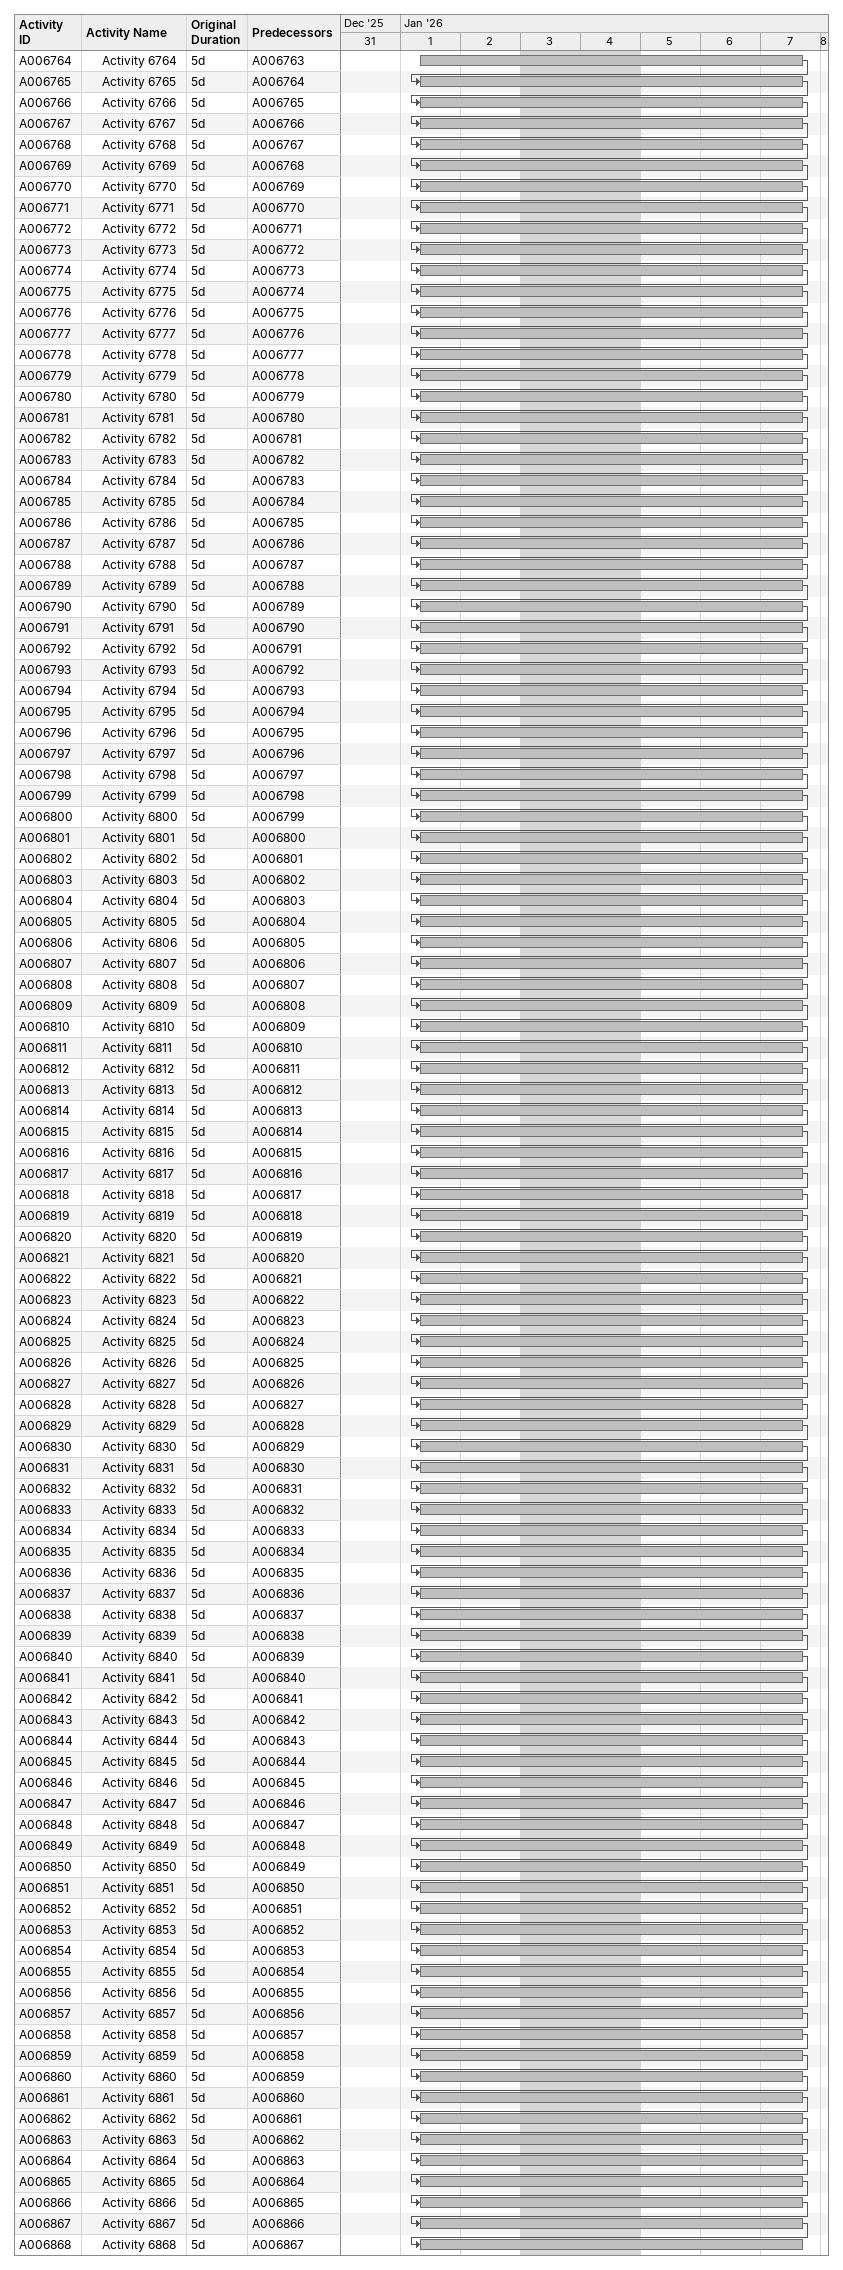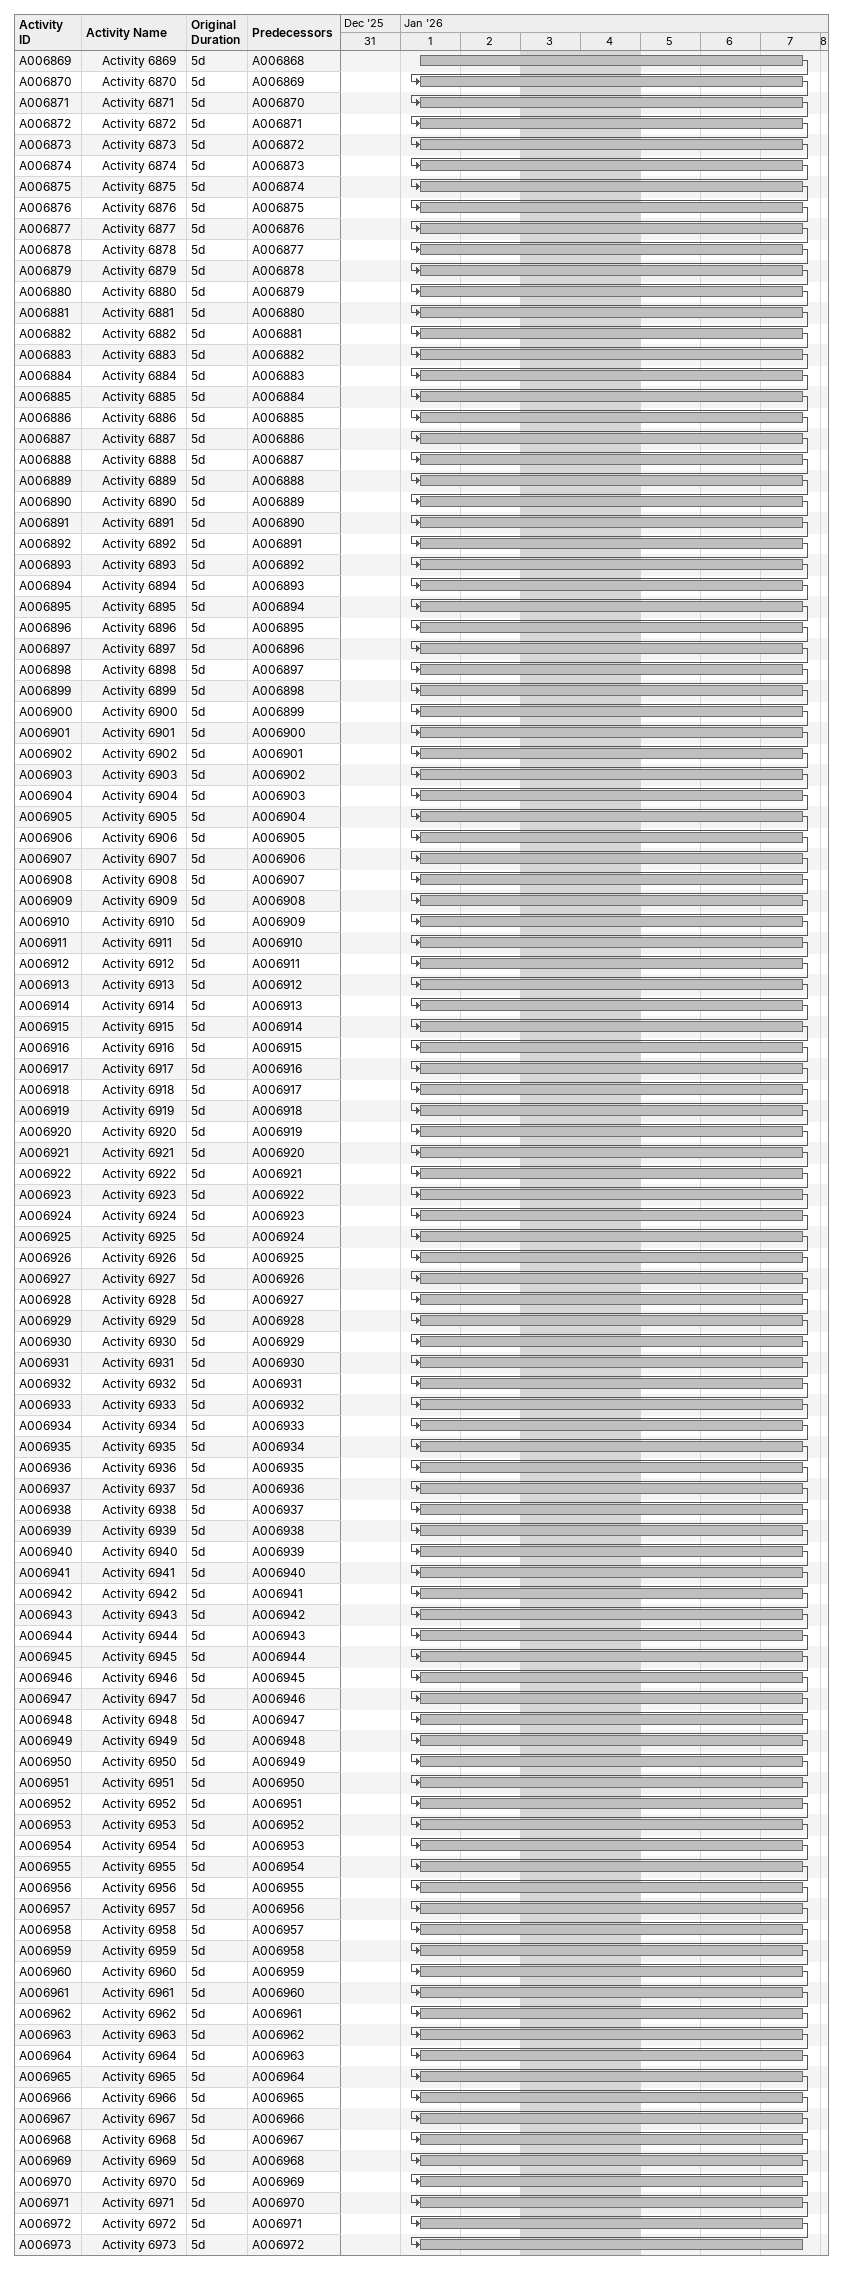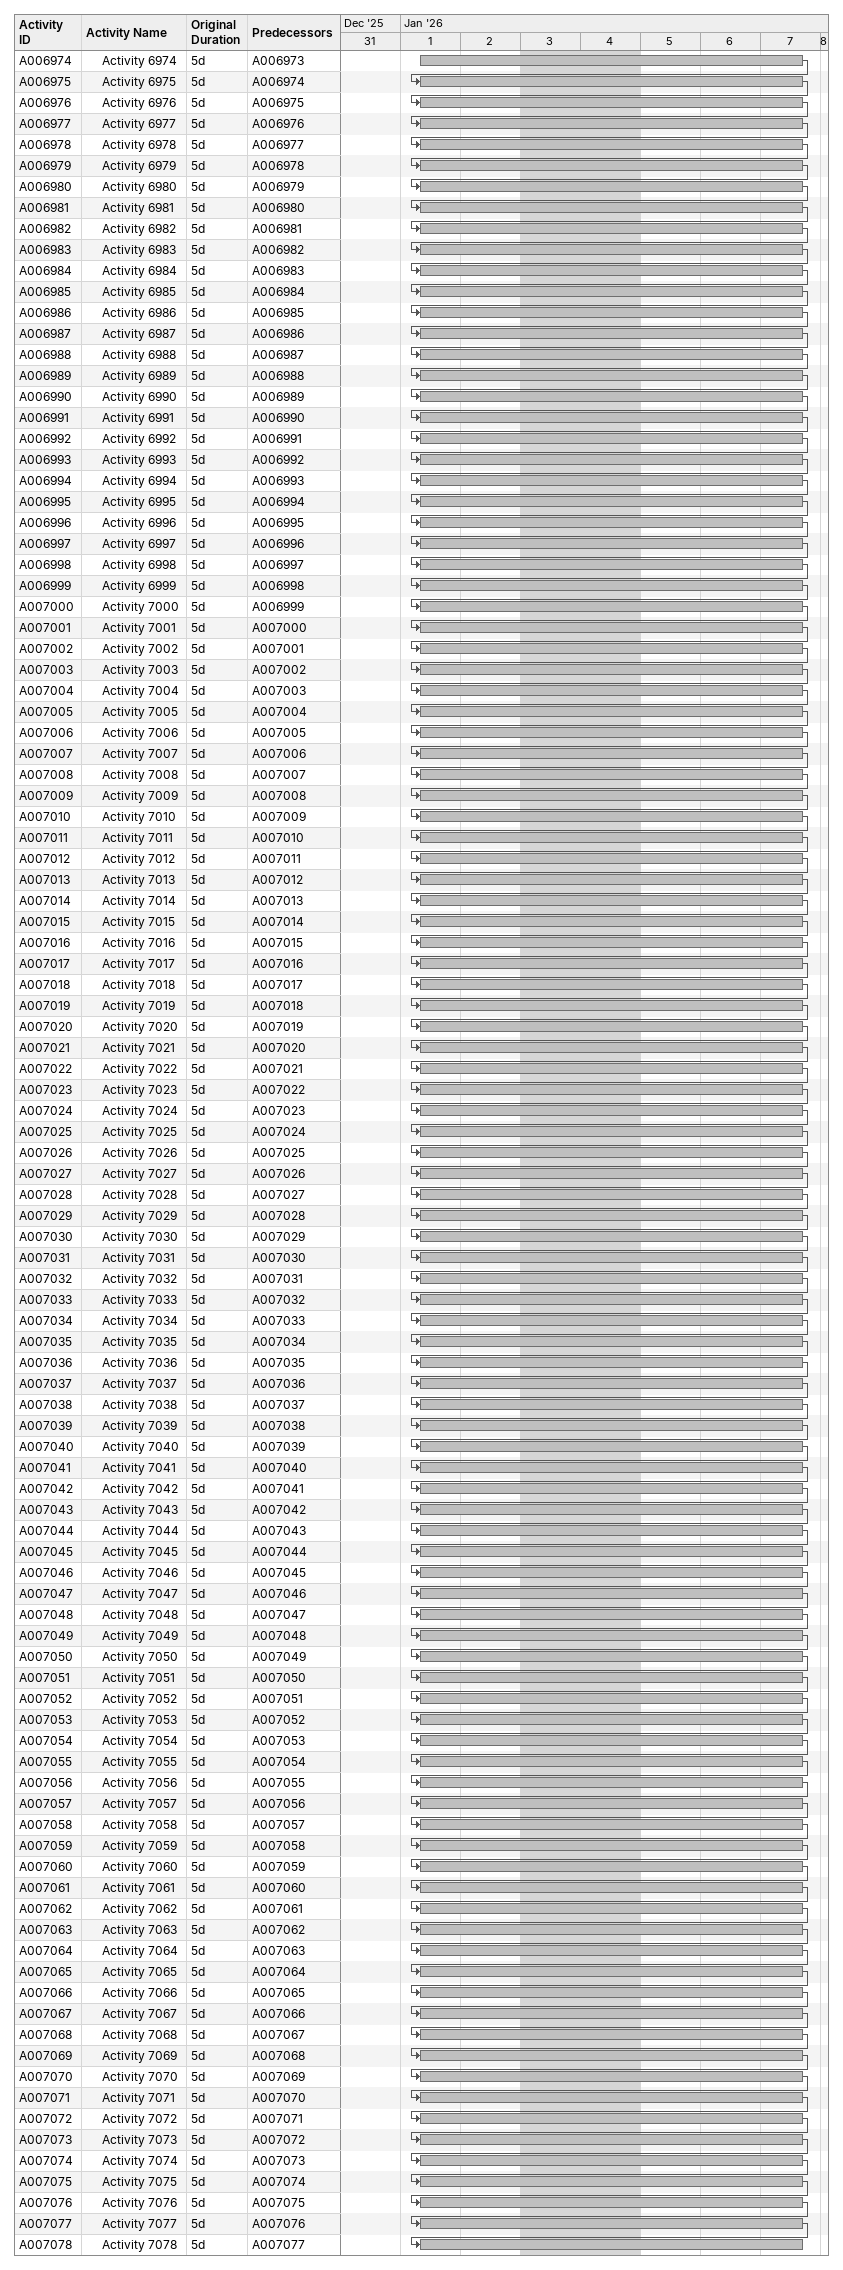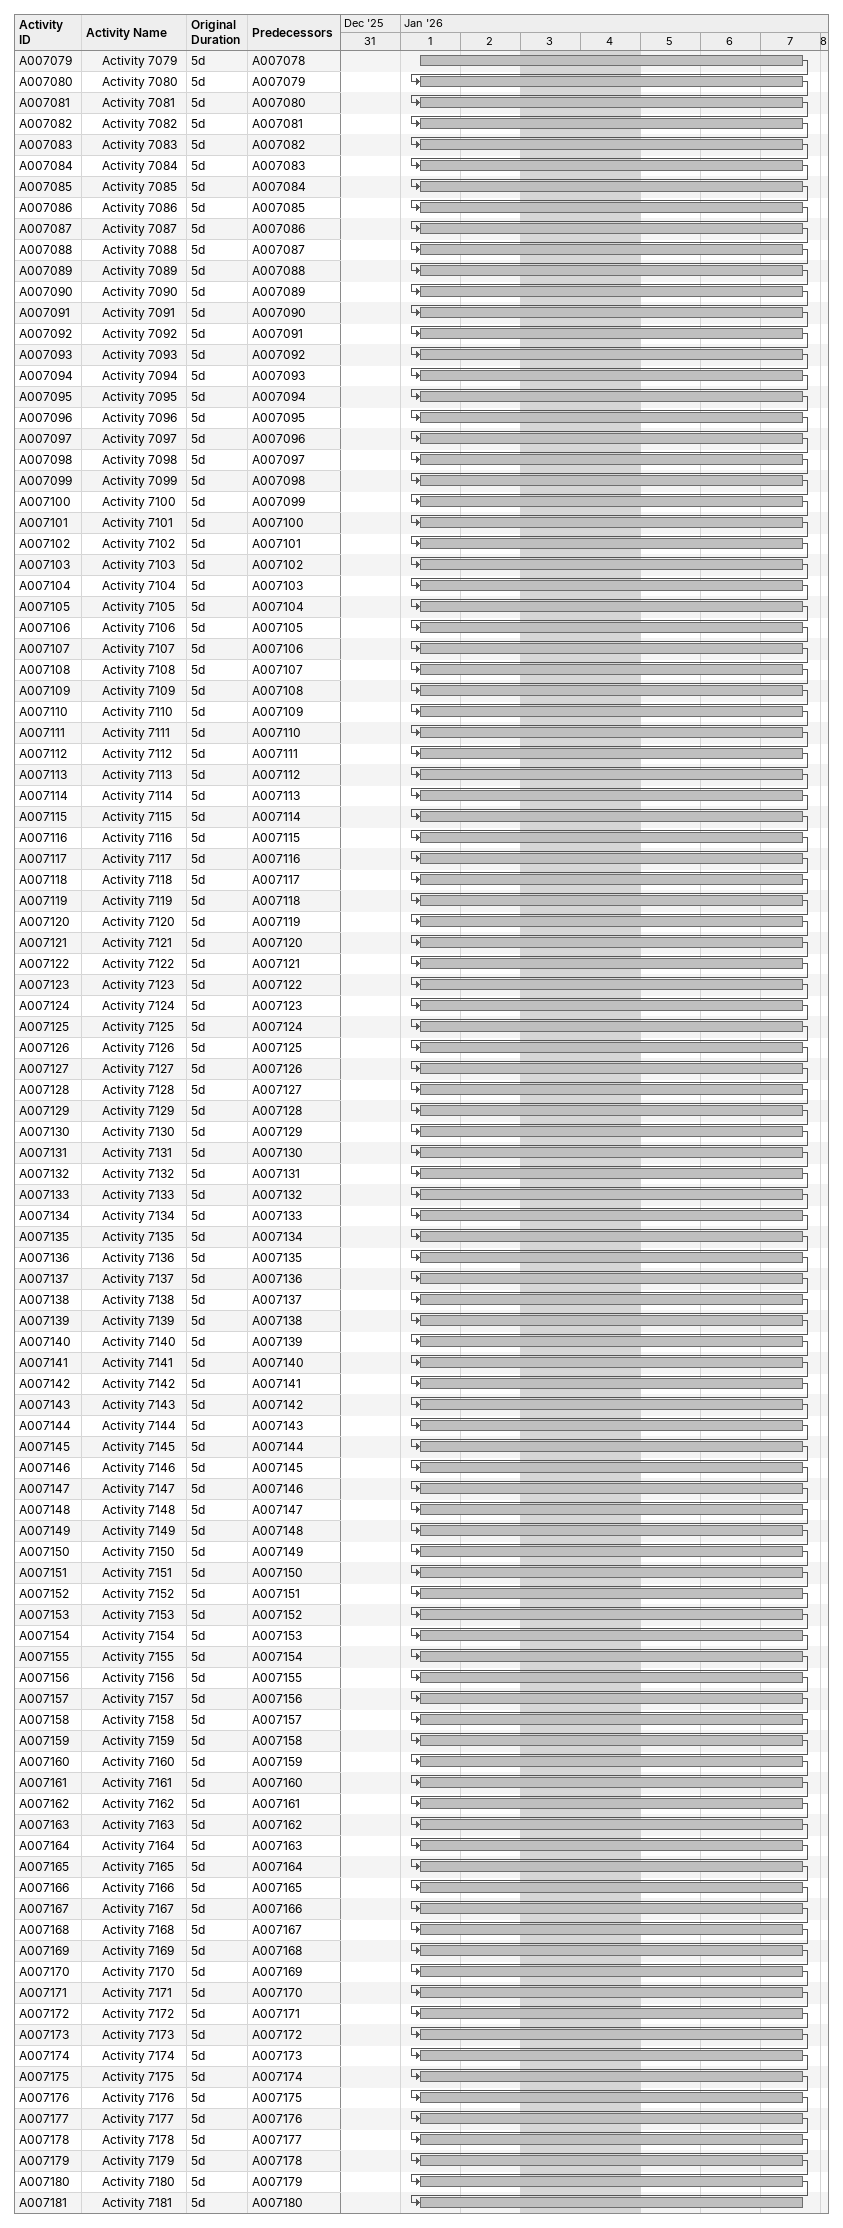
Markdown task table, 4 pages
| ID | Level | Task | Original duration | Start | Finish | Predecessors |
|---|---|---|---|---|---|---|
| A006764 | 2 | Activity 6764 | 5d | 2026-01-01 | 2026-01-07 | A006763 |
| A006765 | 2 | Activity 6765 | 5d | 2026-01-01 | 2026-01-07 | A006764 |
| A006766 | 2 | Activity 6766 | 5d | 2026-01-01 | 2026-01-07 | A006765 |
| A006767 | 2 | Activity 6767 | 5d | 2026-01-01 | 2026-01-07 | A006766 |
| A006768 | 2 | Activity 6768 | 5d | 2026-01-01 | 2026-01-07 | A006767 |
| A006769 | 2 | Activity 6769 | 5d | 2026-01-01 | 2026-01-07 | A006768 |
| A006770 | 2 | Activity 6770 | 5d | 2026-01-01 | 2026-01-07 | A006769 |
| A006771 | 2 | Activity 6771 | 5d | 2026-01-01 | 2026-01-07 | A006770 |
| A006772 | 2 | Activity 6772 | 5d | 2026-01-01 | 2026-01-07 | A006771 |
| A006773 | 2 | Activity 6773 | 5d | 2026-01-01 | 2026-01-07 | A006772 |
| A006774 | 2 | Activity 6774 | 5d | 2026-01-01 | 2026-01-07 | A006773 |
| A006775 | 2 | Activity 6775 | 5d | 2026-01-01 | 2026-01-07 | A006774 |
| A006776 | 2 | Activity 6776 | 5d | 2026-01-01 | 2026-01-07 | A006775 |
| A006777 | 2 | Activity 6777 | 5d | 2026-01-01 | 2026-01-07 | A006776 |
| A006778 | 2 | Activity 6778 | 5d | 2026-01-01 | 2026-01-07 | A006777 |
| A006779 | 2 | Activity 6779 | 5d | 2026-01-01 | 2026-01-07 | A006778 |
| A006780 | 2 | Activity 6780 | 5d | 2026-01-01 | 2026-01-07 | A006779 |
| A006781 | 2 | Activity 6781 | 5d | 2026-01-01 | 2026-01-07 | A006780 |
| A006782 | 2 | Activity 6782 | 5d | 2026-01-01 | 2026-01-07 | A006781 |
| A006783 | 2 | Activity 6783 | 5d | 2026-01-01 | 2026-01-07 | A006782 |
| A006784 | 2 | Activity 6784 | 5d | 2026-01-01 | 2026-01-07 | A006783 |
| A006785 | 2 | Activity 6785 | 5d | 2026-01-01 | 2026-01-07 | A006784 |
| A006786 | 2 | Activity 6786 | 5d | 2026-01-01 | 2026-01-07 | A006785 |
| A006787 | 2 | Activity 6787 | 5d | 2026-01-01 | 2026-01-07 | A006786 |
| A006788 | 2 | Activity 6788 | 5d | 2026-01-01 | 2026-01-07 | A006787 |
| A006789 | 2 | Activity 6789 | 5d | 2026-01-01 | 2026-01-07 | A006788 |
| A006790 | 2 | Activity 6790 | 5d | 2026-01-01 | 2026-01-07 | A006789 |
| A006791 | 2 | Activity 6791 | 5d | 2026-01-01 | 2026-01-07 | A006790 |
| A006792 | 2 | Activity 6792 | 5d | 2026-01-01 | 2026-01-07 | A006791 |
| A006793 | 2 | Activity 6793 | 5d | 2026-01-01 | 2026-01-07 | A006792 |
| A006794 | 2 | Activity 6794 | 5d | 2026-01-01 | 2026-01-07 | A006793 |
| A006795 | 2 | Activity 6795 | 5d | 2026-01-01 | 2026-01-07 | A006794 |
| A006796 | 2 | Activity 6796 | 5d | 2026-01-01 | 2026-01-07 | A006795 |
| A006797 | 2 | Activity 6797 | 5d | 2026-01-01 | 2026-01-07 | A006796 |
| A006798 | 2 | Activity 6798 | 5d | 2026-01-01 | 2026-01-07 | A006797 |
| A006799 | 2 | Activity 6799 | 5d | 2026-01-01 | 2026-01-07 | A006798 |
| A006800 | 2 | Activity 6800 | 5d | 2026-01-01 | 2026-01-07 | A006799 |
| A006801 | 2 | Activity 6801 | 5d | 2026-01-01 | 2026-01-07 | A006800 |
| A006802 | 2 | Activity 6802 | 5d | 2026-01-01 | 2026-01-07 | A006801 |
| A006803 | 2 | Activity 6803 | 5d | 2026-01-01 | 2026-01-07 | A006802 |
| A006804 | 2 | Activity 6804 | 5d | 2026-01-01 | 2026-01-07 | A006803 |
| A006805 | 2 | Activity 6805 | 5d | 2026-01-01 | 2026-01-07 | A006804 |
| A006806 | 2 | Activity 6806 | 5d | 2026-01-01 | 2026-01-07 | A006805 |
| A006807 | 2 | Activity 6807 | 5d | 2026-01-01 | 2026-01-07 | A006806 |
| A006808 | 2 | Activity 6808 | 5d | 2026-01-01 | 2026-01-07 | A006807 |
| A006809 | 2 | Activity 6809 | 5d | 2026-01-01 | 2026-01-07 | A006808 |
| A006810 | 2 | Activity 6810 | 5d | 2026-01-01 | 2026-01-07 | A006809 |
| A006811 | 2 | Activity 6811 | 5d | 2026-01-01 | 2026-01-07 | A006810 |
| A006812 | 2 | Activity 6812 | 5d | 2026-01-01 | 2026-01-07 | A006811 |
| A006813 | 2 | Activity 6813 | 5d | 2026-01-01 | 2026-01-07 | A006812 |
| A006814 | 2 | Activity 6814 | 5d | 2026-01-01 | 2026-01-07 | A006813 |
| A006815 | 2 | Activity 6815 | 5d | 2026-01-01 | 2026-01-07 | A006814 |
| A006816 | 2 | Activity 6816 | 5d | 2026-01-01 | 2026-01-07 | A006815 |
| A006817 | 2 | Activity 6817 | 5d | 2026-01-01 | 2026-01-07 | A006816 |
| A006818 | 2 | Activity 6818 | 5d | 2026-01-01 | 2026-01-07 | A006817 |
| A006819 | 2 | Activity 6819 | 5d | 2026-01-01 | 2026-01-07 | A006818 |
| A006820 | 2 | Activity 6820 | 5d | 2026-01-01 | 2026-01-07 | A006819 |
| A006821 | 2 | Activity 6821 | 5d | 2026-01-01 | 2026-01-07 | A006820 |
| A006822 | 2 | Activity 6822 | 5d | 2026-01-01 | 2026-01-07 | A006821 |
| A006823 | 2 | Activity 6823 | 5d | 2026-01-01 | 2026-01-07 | A006822 |
| A006824 | 2 | Activity 6824 | 5d | 2026-01-01 | 2026-01-07 | A006823 |
| A006825 | 2 | Activity 6825 | 5d | 2026-01-01 | 2026-01-07 | A006824 |
| A006826 | 2 | Activity 6826 | 5d | 2026-01-01 | 2026-01-07 | A006825 |
| A006827 | 2 | Activity 6827 | 5d | 2026-01-01 | 2026-01-07 | A006826 |
| A006828 | 2 | Activity 6828 | 5d | 2026-01-01 | 2026-01-07 | A006827 |
| A006829 | 2 | Activity 6829 | 5d | 2026-01-01 | 2026-01-07 | A006828 |
| A006830 | 2 | Activity 6830 | 5d | 2026-01-01 | 2026-01-07 | A006829 |
| A006831 | 2 | Activity 6831 | 5d | 2026-01-01 | 2026-01-07 | A006830 |
| A006832 | 2 | Activity 6832 | 5d | 2026-01-01 | 2026-01-07 | A006831 |
| A006833 | 2 | Activity 6833 | 5d | 2026-01-01 | 2026-01-07 | A006832 |
| A006834 | 2 | Activity 6834 | 5d | 2026-01-01 | 2026-01-07 | A006833 |
| A006835 | 2 | Activity 6835 | 5d | 2026-01-01 | 2026-01-07 | A006834 |
| A006836 | 2 | Activity 6836 | 5d | 2026-01-01 | 2026-01-07 | A006835 |
| A006837 | 2 | Activity 6837 | 5d | 2026-01-01 | 2026-01-07 | A006836 |
| A006838 | 2 | Activity 6838 | 5d | 2026-01-01 | 2026-01-07 | A006837 |
| A006839 | 2 | Activity 6839 | 5d | 2026-01-01 | 2026-01-07 | A006838 |
| A006840 | 2 | Activity 6840 | 5d | 2026-01-01 | 2026-01-07 | A006839 |
| A006841 | 2 | Activity 6841 | 5d | 2026-01-01 | 2026-01-07 | A006840 |
| A006842 | 2 | Activity 6842 | 5d | 2026-01-01 | 2026-01-07 | A006841 |
| A006843 | 2 | Activity 6843 | 5d | 2026-01-01 | 2026-01-07 | A006842 |
| A006844 | 2 | Activity 6844 | 5d | 2026-01-01 | 2026-01-07 | A006843 |
| A006845 | 2 | Activity 6845 | 5d | 2026-01-01 | 2026-01-07 | A006844 |
| A006846 | 2 | Activity 6846 | 5d | 2026-01-01 | 2026-01-07 | A006845 |
| A006847 | 2 | Activity 6847 | 5d | 2026-01-01 | 2026-01-07 | A006846 |
| A006848 | 2 | Activity 6848 | 5d | 2026-01-01 | 2026-01-07 | A006847 |
| A006849 | 2 | Activity 6849 | 5d | 2026-01-01 | 2026-01-07 | A006848 |
| A006850 | 2 | Activity 6850 | 5d | 2026-01-01 | 2026-01-07 | A006849 |
| A006851 | 2 | Activity 6851 | 5d | 2026-01-01 | 2026-01-07 | A006850 |
| A006852 | 2 | Activity 6852 | 5d | 2026-01-01 | 2026-01-07 | A006851 |
| A006853 | 2 | Activity 6853 | 5d | 2026-01-01 | 2026-01-07 | A006852 |
| A006854 | 2 | Activity 6854 | 5d | 2026-01-01 | 2026-01-07 | A006853 |
| A006855 | 2 | Activity 6855 | 5d | 2026-01-01 | 2026-01-07 | A006854 |
| A006856 | 2 | Activity 6856 | 5d | 2026-01-01 | 2026-01-07 | A006855 |
| A006857 | 2 | Activity 6857 | 5d | 2026-01-01 | 2026-01-07 | A006856 |
| A006858 | 2 | Activity 6858 | 5d | 2026-01-01 | 2026-01-07 | A006857 |
| A006859 | 2 | Activity 6859 | 5d | 2026-01-01 | 2026-01-07 | A006858 |
| A006860 | 2 | Activity 6860 | 5d | 2026-01-01 | 2026-01-07 | A006859 |
| A006861 | 2 | Activity 6861 | 5d | 2026-01-01 | 2026-01-07 | A006860 |
| A006862 | 2 | Activity 6862 | 5d | 2026-01-01 | 2026-01-07 | A006861 |
| A006863 | 2 | Activity 6863 | 5d | 2026-01-01 | 2026-01-07 | A006862 |
| A006864 | 2 | Activity 6864 | 5d | 2026-01-01 | 2026-01-07 | A006863 |
| A006865 | 2 | Activity 6865 | 5d | 2026-01-01 | 2026-01-07 | A006864 |
| A006866 | 2 | Activity 6866 | 5d | 2026-01-01 | 2026-01-07 | A006865 |
| A006867 | 2 | Activity 6867 | 5d | 2026-01-01 | 2026-01-07 | A006866 |
| A006868 | 2 | Activity 6868 | 5d | 2026-01-01 | 2026-01-07 | A006867 |
| A006869 | 2 | Activity 6869 | 5d | 2026-01-01 | 2026-01-07 | A006868 |
| A006870 | 2 | Activity 6870 | 5d | 2026-01-01 | 2026-01-07 | A006869 |
| A006871 | 2 | Activity 6871 | 5d | 2026-01-01 | 2026-01-07 | A006870 |
| A006872 | 2 | Activity 6872 | 5d | 2026-01-01 | 2026-01-07 | A006871 |
| A006873 | 2 | Activity 6873 | 5d | 2026-01-01 | 2026-01-07 | A006872 |
| A006874 | 2 | Activity 6874 | 5d | 2026-01-01 | 2026-01-07 | A006873 |
| A006875 | 2 | Activity 6875 | 5d | 2026-01-01 | 2026-01-07 | A006874 |
| A006876 | 2 | Activity 6876 | 5d | 2026-01-01 | 2026-01-07 | A006875 |
| A006877 | 2 | Activity 6877 | 5d | 2026-01-01 | 2026-01-07 | A006876 |
| A006878 | 2 | Activity 6878 | 5d | 2026-01-01 | 2026-01-07 | A006877 |
| A006879 | 2 | Activity 6879 | 5d | 2026-01-01 | 2026-01-07 | A006878 |
| A006880 | 2 | Activity 6880 | 5d | 2026-01-01 | 2026-01-07 | A006879 |
| A006881 | 2 | Activity 6881 | 5d | 2026-01-01 | 2026-01-07 | A006880 |
| A006882 | 2 | Activity 6882 | 5d | 2026-01-01 | 2026-01-07 | A006881 |
| A006883 | 2 | Activity 6883 | 5d | 2026-01-01 | 2026-01-07 | A006882 |
| A006884 | 2 | Activity 6884 | 5d | 2026-01-01 | 2026-01-07 | A006883 |
| A006885 | 2 | Activity 6885 | 5d | 2026-01-01 | 2026-01-07 | A006884 |
| A006886 | 2 | Activity 6886 | 5d | 2026-01-01 | 2026-01-07 | A006885 |
| A006887 | 2 | Activity 6887 | 5d | 2026-01-01 | 2026-01-07 | A006886 |
| A006888 | 2 | Activity 6888 | 5d | 2026-01-01 | 2026-01-07 | A006887 |
| A006889 | 2 | Activity 6889 | 5d | 2026-01-01 | 2026-01-07 | A006888 |
| A006890 | 2 | Activity 6890 | 5d | 2026-01-01 | 2026-01-07 | A006889 |
| A006891 | 2 | Activity 6891 | 5d | 2026-01-01 | 2026-01-07 | A006890 |
| A006892 | 2 | Activity 6892 | 5d | 2026-01-01 | 2026-01-07 | A006891 |
| A006893 | 2 | Activity 6893 | 5d | 2026-01-01 | 2026-01-07 | A006892 |
| A006894 | 2 | Activity 6894 | 5d | 2026-01-01 | 2026-01-07 | A006893 |
| A006895 | 2 | Activity 6895 | 5d | 2026-01-01 | 2026-01-07 | A006894 |
| A006896 | 2 | Activity 6896 | 5d | 2026-01-01 | 2026-01-07 | A006895 |
| A006897 | 2 | Activity 6897 | 5d | 2026-01-01 | 2026-01-07 | A006896 |
| A006898 | 2 | Activity 6898 | 5d | 2026-01-01 | 2026-01-07 | A006897 |
| A006899 | 2 | Activity 6899 | 5d | 2026-01-01 | 2026-01-07 | A006898 |
| A006900 | 2 | Activity 6900 | 5d | 2026-01-01 | 2026-01-07 | A006899 |
| A006901 | 2 | Activity 6901 | 5d | 2026-01-01 | 2026-01-07 | A006900 |
| A006902 | 2 | Activity 6902 | 5d | 2026-01-01 | 2026-01-07 | A006901 |
| A006903 | 2 | Activity 6903 | 5d | 2026-01-01 | 2026-01-07 | A006902 |
| A006904 | 2 | Activity 6904 | 5d | 2026-01-01 | 2026-01-07 | A006903 |
| A006905 | 2 | Activity 6905 | 5d | 2026-01-01 | 2026-01-07 | A006904 |
| A006906 | 2 | Activity 6906 | 5d | 2026-01-01 | 2026-01-07 | A006905 |
| A006907 | 2 | Activity 6907 | 5d | 2026-01-01 | 2026-01-07 | A006906 |
| A006908 | 2 | Activity 6908 | 5d | 2026-01-01 | 2026-01-07 | A006907 |
| A006909 | 2 | Activity 6909 | 5d | 2026-01-01 | 2026-01-07 | A006908 |
| A006910 | 2 | Activity 6910 | 5d | 2026-01-01 | 2026-01-07 | A006909 |
| A006911 | 2 | Activity 6911 | 5d | 2026-01-01 | 2026-01-07 | A006910 |
| A006912 | 2 | Activity 6912 | 5d | 2026-01-01 | 2026-01-07 | A006911 |
| A006913 | 2 | Activity 6913 | 5d | 2026-01-01 | 2026-01-07 | A006912 |
| A006914 | 2 | Activity 6914 | 5d | 2026-01-01 | 2026-01-07 | A006913 |
| A006915 | 2 | Activity 6915 | 5d | 2026-01-01 | 2026-01-07 | A006914 |
| A006916 | 2 | Activity 6916 | 5d | 2026-01-01 | 2026-01-07 | A006915 |
| A006917 | 2 | Activity 6917 | 5d | 2026-01-01 | 2026-01-07 | A006916 |
| A006918 | 2 | Activity 6918 | 5d | 2026-01-01 | 2026-01-07 | A006917 |
| A006919 | 2 | Activity 6919 | 5d | 2026-01-01 | 2026-01-07 | A006918 |
| A006920 | 2 | Activity 6920 | 5d | 2026-01-01 | 2026-01-07 | A006919 |
| A006921 | 2 | Activity 6921 | 5d | 2026-01-01 | 2026-01-07 | A006920 |
| A006922 | 2 | Activity 6922 | 5d | 2026-01-01 | 2026-01-07 | A006921 |
| A006923 | 2 | Activity 6923 | 5d | 2026-01-01 | 2026-01-07 | A006922 |
| A006924 | 2 | Activity 6924 | 5d | 2026-01-01 | 2026-01-07 | A006923 |
| A006925 | 2 | Activity 6925 | 5d | 2026-01-01 | 2026-01-07 | A006924 |
| A006926 | 2 | Activity 6926 | 5d | 2026-01-01 | 2026-01-07 | A006925 |
| A006927 | 2 | Activity 6927 | 5d | 2026-01-01 | 2026-01-07 | A006926 |
| A006928 | 2 | Activity 6928 | 5d | 2026-01-01 | 2026-01-07 | A006927 |
| A006929 | 2 | Activity 6929 | 5d | 2026-01-01 | 2026-01-07 | A006928 |
| A006930 | 2 | Activity 6930 | 5d | 2026-01-01 | 2026-01-07 | A006929 |
| A006931 | 2 | Activity 6931 | 5d | 2026-01-01 | 2026-01-07 | A006930 |
| A006932 | 2 | Activity 6932 | 5d | 2026-01-01 | 2026-01-07 | A006931 |
| A006933 | 2 | Activity 6933 | 5d | 2026-01-01 | 2026-01-07 | A006932 |
| A006934 | 2 | Activity 6934 | 5d | 2026-01-01 | 2026-01-07 | A006933 |
| A006935 | 2 | Activity 6935 | 5d | 2026-01-01 | 2026-01-07 | A006934 |
| A006936 | 2 | Activity 6936 | 5d | 2026-01-01 | 2026-01-07 | A006935 |
| A006937 | 2 | Activity 6937 | 5d | 2026-01-01 | 2026-01-07 | A006936 |
| A006938 | 2 | Activity 6938 | 5d | 2026-01-01 | 2026-01-07 | A006937 |
| A006939 | 2 | Activity 6939 | 5d | 2026-01-01 | 2026-01-07 | A006938 |
| A006940 | 2 | Activity 6940 | 5d | 2026-01-01 | 2026-01-07 | A006939 |
| A006941 | 2 | Activity 6941 | 5d | 2026-01-01 | 2026-01-07 | A006940 |
| A006942 | 2 | Activity 6942 | 5d | 2026-01-01 | 2026-01-07 | A006941 |
| A006943 | 2 | Activity 6943 | 5d | 2026-01-01 | 2026-01-07 | A006942 |
| A006944 | 2 | Activity 6944 | 5d | 2026-01-01 | 2026-01-07 | A006943 |
| A006945 | 2 | Activity 6945 | 5d | 2026-01-01 | 2026-01-07 | A006944 |
| A006946 | 2 | Activity 6946 | 5d | 2026-01-01 | 2026-01-07 | A006945 |
| A006947 | 2 | Activity 6947 | 5d | 2026-01-01 | 2026-01-07 | A006946 |
| A006948 | 2 | Activity 6948 | 5d | 2026-01-01 | 2026-01-07 | A006947 |
| A006949 | 2 | Activity 6949 | 5d | 2026-01-01 | 2026-01-07 | A006948 |
| A006950 | 2 | Activity 6950 | 5d | 2026-01-01 | 2026-01-07 | A006949 |
| A006951 | 2 | Activity 6951 | 5d | 2026-01-01 | 2026-01-07 | A006950 |
| A006952 | 2 | Activity 6952 | 5d | 2026-01-01 | 2026-01-07 | A006951 |
| A006953 | 2 | Activity 6953 | 5d | 2026-01-01 | 2026-01-07 | A006952 |
| A006954 | 2 | Activity 6954 | 5d | 2026-01-01 | 2026-01-07 | A006953 |
| A006955 | 2 | Activity 6955 | 5d | 2026-01-01 | 2026-01-07 | A006954 |
| A006956 | 2 | Activity 6956 | 5d | 2026-01-01 | 2026-01-07 | A006955 |
| A006957 | 2 | Activity 6957 | 5d | 2026-01-01 | 2026-01-07 | A006956 |
| A006958 | 2 | Activity 6958 | 5d | 2026-01-01 | 2026-01-07 | A006957 |
| A006959 | 2 | Activity 6959 | 5d | 2026-01-01 | 2026-01-07 | A006958 |
| A006960 | 2 | Activity 6960 | 5d | 2026-01-01 | 2026-01-07 | A006959 |
| A006961 | 2 | Activity 6961 | 5d | 2026-01-01 | 2026-01-07 | A006960 |
| A006962 | 2 | Activity 6962 | 5d | 2026-01-01 | 2026-01-07 | A006961 |
| A006963 | 2 | Activity 6963 | 5d | 2026-01-01 | 2026-01-07 | A006962 |
| A006964 | 2 | Activity 6964 | 5d | 2026-01-01 | 2026-01-07 | A006963 |
| A006965 | 2 | Activity 6965 | 5d | 2026-01-01 | 2026-01-07 | A006964 |
| A006966 | 2 | Activity 6966 | 5d | 2026-01-01 | 2026-01-07 | A006965 |
| A006967 | 2 | Activity 6967 | 5d | 2026-01-01 | 2026-01-07 | A006966 |
| A006968 | 2 | Activity 6968 | 5d | 2026-01-01 | 2026-01-07 | A006967 |
| A006969 | 2 | Activity 6969 | 5d | 2026-01-01 | 2026-01-07 | A006968 |
| A006970 | 2 | Activity 6970 | 5d | 2026-01-01 | 2026-01-07 | A006969 |
| A006971 | 2 | Activity 6971 | 5d | 2026-01-01 | 2026-01-07 | A006970 |
| A006972 | 2 | Activity 6972 | 5d | 2026-01-01 | 2026-01-07 | A006971 |
| A006973 | 2 | Activity 6973 | 5d | 2026-01-01 | 2026-01-07 | A006972 |
| A006974 | 2 | Activity 6974 | 5d | 2026-01-01 | 2026-01-07 | A006973 |
| A006975 | 2 | Activity 6975 | 5d | 2026-01-01 | 2026-01-07 | A006974 |
| A006976 | 2 | Activity 6976 | 5d | 2026-01-01 | 2026-01-07 | A006975 |
| A006977 | 2 | Activity 6977 | 5d | 2026-01-01 | 2026-01-07 | A006976 |
| A006978 | 2 | Activity 6978 | 5d | 2026-01-01 | 2026-01-07 | A006977 |
| A006979 | 2 | Activity 6979 | 5d | 2026-01-01 | 2026-01-07 | A006978 |
| A006980 | 2 | Activity 6980 | 5d | 2026-01-01 | 2026-01-07 | A006979 |
| A006981 | 2 | Activity 6981 | 5d | 2026-01-01 | 2026-01-07 | A006980 |
| A006982 | 2 | Activity 6982 | 5d | 2026-01-01 | 2026-01-07 | A006981 |
| A006983 | 2 | Activity 6983 | 5d | 2026-01-01 | 2026-01-07 | A006982 |
| A006984 | 2 | Activity 6984 | 5d | 2026-01-01 | 2026-01-07 | A006983 |
| A006985 | 2 | Activity 6985 | 5d | 2026-01-01 | 2026-01-07 | A006984 |
| A006986 | 2 | Activity 6986 | 5d | 2026-01-01 | 2026-01-07 | A006985 |
| A006987 | 2 | Activity 6987 | 5d | 2026-01-01 | 2026-01-07 | A006986 |
| A006988 | 2 | Activity 6988 | 5d | 2026-01-01 | 2026-01-07 | A006987 |
| A006989 | 2 | Activity 6989 | 5d | 2026-01-01 | 2026-01-07 | A006988 |
| A006990 | 2 | Activity 6990 | 5d | 2026-01-01 | 2026-01-07 | A006989 |
| A006991 | 2 | Activity 6991 | 5d | 2026-01-01 | 2026-01-07 | A006990 |
| A006992 | 2 | Activity 6992 | 5d | 2026-01-01 | 2026-01-07 | A006991 |
| A006993 | 2 | Activity 6993 | 5d | 2026-01-01 | 2026-01-07 | A006992 |
| A006994 | 2 | Activity 6994 | 5d | 2026-01-01 | 2026-01-07 | A006993 |
| A006995 | 2 | Activity 6995 | 5d | 2026-01-01 | 2026-01-07 | A006994 |
| A006996 | 2 | Activity 6996 | 5d | 2026-01-01 | 2026-01-07 | A006995 |
| A006997 | 2 | Activity 6997 | 5d | 2026-01-01 | 2026-01-07 | A006996 |
| A006998 | 2 | Activity 6998 | 5d | 2026-01-01 | 2026-01-07 | A006997 |
| A006999 | 2 | Activity 6999 | 5d | 2026-01-01 | 2026-01-07 | A006998 |
| A007000 | 2 | Activity 7000 | 5d | 2026-01-01 | 2026-01-07 | A006999 |
| A007001 | 2 | Activity 7001 | 5d | 2026-01-01 | 2026-01-07 | A007000 |
| A007002 | 2 | Activity 7002 | 5d | 2026-01-01 | 2026-01-07 | A007001 |
| A007003 | 2 | Activity 7003 | 5d | 2026-01-01 | 2026-01-07 | A007002 |
| A007004 | 2 | Activity 7004 | 5d | 2026-01-01 | 2026-01-07 | A007003 |
| A007005 | 2 | Activity 7005 | 5d | 2026-01-01 | 2026-01-07 | A007004 |
| A007006 | 2 | Activity 7006 | 5d | 2026-01-01 | 2026-01-07 | A007005 |
| A007007 | 2 | Activity 7007 | 5d | 2026-01-01 | 2026-01-07 | A007006 |
| A007008 | 2 | Activity 7008 | 5d | 2026-01-01 | 2026-01-07 | A007007 |
| A007009 | 2 | Activity 7009 | 5d | 2026-01-01 | 2026-01-07 | A007008 |
| A007010 | 2 | Activity 7010 | 5d | 2026-01-01 | 2026-01-07 | A007009 |
| A007011 | 2 | Activity 7011 | 5d | 2026-01-01 | 2026-01-07 | A007010 |
| A007012 | 2 | Activity 7012 | 5d | 2026-01-01 | 2026-01-07 | A007011 |
| A007013 | 2 | Activity 7013 | 5d | 2026-01-01 | 2026-01-07 | A007012 |
| A007014 | 2 | Activity 7014 | 5d | 2026-01-01 | 2026-01-07 | A007013 |
| A007015 | 2 | Activity 7015 | 5d | 2026-01-01 | 2026-01-07 | A007014 |
| A007016 | 2 | Activity 7016 | 5d | 2026-01-01 | 2026-01-07 | A007015 |
| A007017 | 2 | Activity 7017 | 5d | 2026-01-01 | 2026-01-07 | A007016 |
| A007018 | 2 | Activity 7018 | 5d | 2026-01-01 | 2026-01-07 | A007017 |
| A007019 | 2 | Activity 7019 | 5d | 2026-01-01 | 2026-01-07 | A007018 |
| A007020 | 2 | Activity 7020 | 5d | 2026-01-01 | 2026-01-07 | A007019 |
| A007021 | 2 | Activity 7021 | 5d | 2026-01-01 | 2026-01-07 | A007020 |
| A007022 | 2 | Activity 7022 | 5d | 2026-01-01 | 2026-01-07 | A007021 |
| A007023 | 2 | Activity 7023 | 5d | 2026-01-01 | 2026-01-07 | A007022 |
| A007024 | 2 | Activity 7024 | 5d | 2026-01-01 | 2026-01-07 | A007023 |
| A007025 | 2 | Activity 7025 | 5d | 2026-01-01 | 2026-01-07 | A007024 |
| A007026 | 2 | Activity 7026 | 5d | 2026-01-01 | 2026-01-07 | A007025 |
| A007027 | 2 | Activity 7027 | 5d | 2026-01-01 | 2026-01-07 | A007026 |
| A007028 | 2 | Activity 7028 | 5d | 2026-01-01 | 2026-01-07 | A007027 |
| A007029 | 2 | Activity 7029 | 5d | 2026-01-01 | 2026-01-07 | A007028 |
| A007030 | 2 | Activity 7030 | 5d | 2026-01-01 | 2026-01-07 | A007029 |
| A007031 | 2 | Activity 7031 | 5d | 2026-01-01 | 2026-01-07 | A007030 |
| A007032 | 2 | Activity 7032 | 5d | 2026-01-01 | 2026-01-07 | A007031 |
| A007033 | 2 | Activity 7033 | 5d | 2026-01-01 | 2026-01-07 | A007032 |
| A007034 | 2 | Activity 7034 | 5d | 2026-01-01 | 2026-01-07 | A007033 |
| A007035 | 2 | Activity 7035 | 5d | 2026-01-01 | 2026-01-07 | A007034 |
| A007036 | 2 | Activity 7036 | 5d | 2026-01-01 | 2026-01-07 | A007035 |
| A007037 | 2 | Activity 7037 | 5d | 2026-01-01 | 2026-01-07 | A007036 |
| A007038 | 2 | Activity 7038 | 5d | 2026-01-01 | 2026-01-07 | A007037 |
| A007039 | 2 | Activity 7039 | 5d | 2026-01-01 | 2026-01-07 | A007038 |
| A007040 | 2 | Activity 7040 | 5d | 2026-01-01 | 2026-01-07 | A007039 |
| A007041 | 2 | Activity 7041 | 5d | 2026-01-01 | 2026-01-07 | A007040 |
| A007042 | 2 | Activity 7042 | 5d | 2026-01-01 | 2026-01-07 | A007041 |
| A007043 | 2 | Activity 7043 | 5d | 2026-01-01 | 2026-01-07 | A007042 |
| A007044 | 2 | Activity 7044 | 5d | 2026-01-01 | 2026-01-07 | A007043 |
| A007045 | 2 | Activity 7045 | 5d | 2026-01-01 | 2026-01-07 | A007044 |
| A007046 | 2 | Activity 7046 | 5d | 2026-01-01 | 2026-01-07 | A007045 |
| A007047 | 2 | Activity 7047 | 5d | 2026-01-01 | 2026-01-07 | A007046 |
| A007048 | 2 | Activity 7048 | 5d | 2026-01-01 | 2026-01-07 | A007047 |
| A007049 | 2 | Activity 7049 | 5d | 2026-01-01 | 2026-01-07 | A007048 |
| A007050 | 2 | Activity 7050 | 5d | 2026-01-01 | 2026-01-07 | A007049 |
| A007051 | 2 | Activity 7051 | 5d | 2026-01-01 | 2026-01-07 | A007050 |
| A007052 | 2 | Activity 7052 | 5d | 2026-01-01 | 2026-01-07 | A007051 |
| A007053 | 2 | Activity 7053 | 5d | 2026-01-01 | 2026-01-07 | A007052 |
| A007054 | 2 | Activity 7054 | 5d | 2026-01-01 | 2026-01-07 | A007053 |
| A007055 | 2 | Activity 7055 | 5d | 2026-01-01 | 2026-01-07 | A007054 |
| A007056 | 2 | Activity 7056 | 5d | 2026-01-01 | 2026-01-07 | A007055 |
| A007057 | 2 | Activity 7057 | 5d | 2026-01-01 | 2026-01-07 | A007056 |
| A007058 | 2 | Activity 7058 | 5d | 2026-01-01 | 2026-01-07 | A007057 |
| A007059 | 2 | Activity 7059 | 5d | 2026-01-01 | 2026-01-07 | A007058 |
| A007060 | 2 | Activity 7060 | 5d | 2026-01-01 | 2026-01-07 | A007059 |
| A007061 | 2 | Activity 7061 | 5d | 2026-01-01 | 2026-01-07 | A007060 |
| A007062 | 2 | Activity 7062 | 5d | 2026-01-01 | 2026-01-07 | A007061 |
| A007063 | 2 | Activity 7063 | 5d | 2026-01-01 | 2026-01-07 | A007062 |
| A007064 | 2 | Activity 7064 | 5d | 2026-01-01 | 2026-01-07 | A007063 |
| A007065 | 2 | Activity 7065 | 5d | 2026-01-01 | 2026-01-07 | A007064 |
| A007066 | 2 | Activity 7066 | 5d | 2026-01-01 | 2026-01-07 | A007065 |
| A007067 | 2 | Activity 7067 | 5d | 2026-01-01 | 2026-01-07 | A007066 |
| A007068 | 2 | Activity 7068 | 5d | 2026-01-01 | 2026-01-07 | A007067 |
| A007069 | 2 | Activity 7069 | 5d | 2026-01-01 | 2026-01-07 | A007068 |
| A007070 | 2 | Activity 7070 | 5d | 2026-01-01 | 2026-01-07 | A007069 |
| A007071 | 2 | Activity 7071 | 5d | 2026-01-01 | 2026-01-07 | A007070 |
| A007072 | 2 | Activity 7072 | 5d | 2026-01-01 | 2026-01-07 | A007071 |
| A007073 | 2 | Activity 7073 | 5d | 2026-01-01 | 2026-01-07 | A007072 |
| A007074 | 2 | Activity 7074 | 5d | 2026-01-01 | 2026-01-07 | A007073 |
| A007075 | 2 | Activity 7075 | 5d | 2026-01-01 | 2026-01-07 | A007074 |
| A007076 | 2 | Activity 7076 | 5d | 2026-01-01 | 2026-01-07 | A007075 |
| A007077 | 2 | Activity 7077 | 5d | 2026-01-01 | 2026-01-07 | A007076 |
| A007078 | 2 | Activity 7078 | 5d | 2026-01-01 | 2026-01-07 | A007077 |
| A007079 | 2 | Activity 7079 | 5d | 2026-01-01 | 2026-01-07 | A007078 |
| A007080 | 2 | Activity 7080 | 5d | 2026-01-01 | 2026-01-07 | A007079 |
| A007081 | 2 | Activity 7081 | 5d | 2026-01-01 | 2026-01-07 | A007080 |
| A007082 | 2 | Activity 7082 | 5d | 2026-01-01 | 2026-01-07 | A007081 |
| A007083 | 2 | Activity 7083 | 5d | 2026-01-01 | 2026-01-07 | A007082 |
| A007084 | 2 | Activity 7084 | 5d | 2026-01-01 | 2026-01-07 | A007083 |
| A007085 | 2 | Activity 7085 | 5d | 2026-01-01 | 2026-01-07 | A007084 |
| A007086 | 2 | Activity 7086 | 5d | 2026-01-01 | 2026-01-07 | A007085 |
| A007087 | 2 | Activity 7087 | 5d | 2026-01-01 | 2026-01-07 | A007086 |
| A007088 | 2 | Activity 7088 | 5d | 2026-01-01 | 2026-01-07 | A007087 |
| A007089 | 2 | Activity 7089 | 5d | 2026-01-01 | 2026-01-07 | A007088 |
| A007090 | 2 | Activity 7090 | 5d | 2026-01-01 | 2026-01-07 | A007089 |
| A007091 | 2 | Activity 7091 | 5d | 2026-01-01 | 2026-01-07 | A007090 |
| A007092 | 2 | Activity 7092 | 5d | 2026-01-01 | 2026-01-07 | A007091 |
| A007093 | 2 | Activity 7093 | 5d | 2026-01-01 | 2026-01-07 | A007092 |
| A007094 | 2 | Activity 7094 | 5d | 2026-01-01 | 2026-01-07 | A007093 |
| A007095 | 2 | Activity 7095 | 5d | 2026-01-01 | 2026-01-07 | A007094 |
| A007096 | 2 | Activity 7096 | 5d | 2026-01-01 | 2026-01-07 | A007095 |
| A007097 | 2 | Activity 7097 | 5d | 2026-01-01 | 2026-01-07 | A007096 |
| A007098 | 2 | Activity 7098 | 5d | 2026-01-01 | 2026-01-07 | A007097 |
| A007099 | 2 | Activity 7099 | 5d | 2026-01-01 | 2026-01-07 | A007098 |
| A007100 | 2 | Activity 7100 | 5d | 2026-01-01 | 2026-01-07 | A007099 |
| A007101 | 2 | Activity 7101 | 5d | 2026-01-01 | 2026-01-07 | A007100 |
| A007102 | 2 | Activity 7102 | 5d | 2026-01-01 | 2026-01-07 | A007101 |
| A007103 | 2 | Activity 7103 | 5d | 2026-01-01 | 2026-01-07 | A007102 |
| A007104 | 2 | Activity 7104 | 5d | 2026-01-01 | 2026-01-07 | A007103 |
| A007105 | 2 | Activity 7105 | 5d | 2026-01-01 | 2026-01-07 | A007104 |
| A007106 | 2 | Activity 7106 | 5d | 2026-01-01 | 2026-01-07 | A007105 |
| A007107 | 2 | Activity 7107 | 5d | 2026-01-01 | 2026-01-07 | A007106 |
| A007108 | 2 | Activity 7108 | 5d | 2026-01-01 | 2026-01-07 | A007107 |
| A007109 | 2 | Activity 7109 | 5d | 2026-01-01 | 2026-01-07 | A007108 |
| A007110 | 2 | Activity 7110 | 5d | 2026-01-01 | 2026-01-07 | A007109 |
| A007111 | 2 | Activity 7111 | 5d | 2026-01-01 | 2026-01-07 | A007110 |
| A007112 | 2 | Activity 7112 | 5d | 2026-01-01 | 2026-01-07 | A007111 |
| A007113 | 2 | Activity 7113 | 5d | 2026-01-01 | 2026-01-07 | A007112 |
| A007114 | 2 | Activity 7114 | 5d | 2026-01-01 | 2026-01-07 | A007113 |
| A007115 | 2 | Activity 7115 | 5d | 2026-01-01 | 2026-01-07 | A007114 |
| A007116 | 2 | Activity 7116 | 5d | 2026-01-01 | 2026-01-07 | A007115 |
| A007117 | 2 | Activity 7117 | 5d | 2026-01-01 | 2026-01-07 | A007116 |
| A007118 | 2 | Activity 7118 | 5d | 2026-01-01 | 2026-01-07 | A007117 |
| A007119 | 2 | Activity 7119 | 5d | 2026-01-01 | 2026-01-07 | A007118 |
| A007120 | 2 | Activity 7120 | 5d | 2026-01-01 | 2026-01-07 | A007119 |
| A007121 | 2 | Activity 7121 | 5d | 2026-01-01 | 2026-01-07 | A007120 |
| A007122 | 2 | Activity 7122 | 5d | 2026-01-01 | 2026-01-07 | A007121 |
| A007123 | 2 | Activity 7123 | 5d | 2026-01-01 | 2026-01-07 | A007122 |
| A007124 | 2 | Activity 7124 | 5d | 2026-01-01 | 2026-01-07 | A007123 |
| A007125 | 2 | Activity 7125 | 5d | 2026-01-01 | 2026-01-07 | A007124 |
| A007126 | 2 | Activity 7126 | 5d | 2026-01-01 | 2026-01-07 | A007125 |
| A007127 | 2 | Activity 7127 | 5d | 2026-01-01 | 2026-01-07 | A007126 |
| A007128 | 2 | Activity 7128 | 5d | 2026-01-01 | 2026-01-07 | A007127 |
| A007129 | 2 | Activity 7129 | 5d | 2026-01-01 | 2026-01-07 | A007128 |
| A007130 | 2 | Activity 7130 | 5d | 2026-01-01 | 2026-01-07 | A007129 |
| A007131 | 2 | Activity 7131 | 5d | 2026-01-01 | 2026-01-07 | A007130 |
| A007132 | 2 | Activity 7132 | 5d | 2026-01-01 | 2026-01-07 | A007131 |
| A007133 | 2 | Activity 7133 | 5d | 2026-01-01 | 2026-01-07 | A007132 |
| A007134 | 2 | Activity 7134 | 5d | 2026-01-01 | 2026-01-07 | A007133 |
| A007135 | 2 | Activity 7135 | 5d | 2026-01-01 | 2026-01-07 | A007134 |
| A007136 | 2 | Activity 7136 | 5d | 2026-01-01 | 2026-01-07 | A007135 |
| A007137 | 2 | Activity 7137 | 5d | 2026-01-01 | 2026-01-07 | A007136 |
| A007138 | 2 | Activity 7138 | 5d | 2026-01-01 | 2026-01-07 | A007137 |
| A007139 | 2 | Activity 7139 | 5d | 2026-01-01 | 2026-01-07 | A007138 |
| A007140 | 2 | Activity 7140 | 5d | 2026-01-01 | 2026-01-07 | A007139 |
| A007141 | 2 | Activity 7141 | 5d | 2026-01-01 | 2026-01-07 | A007140 |
| A007142 | 2 | Activity 7142 | 5d | 2026-01-01 | 2026-01-07 | A007141 |
| A007143 | 2 | Activity 7143 | 5d | 2026-01-01 | 2026-01-07 | A007142 |
| A007144 | 2 | Activity 7144 | 5d | 2026-01-01 | 2026-01-07 | A007143 |
| A007145 | 2 | Activity 7145 | 5d | 2026-01-01 | 2026-01-07 | A007144 |
| A007146 | 2 | Activity 7146 | 5d | 2026-01-01 | 2026-01-07 | A007145 |
| A007147 | 2 | Activity 7147 | 5d | 2026-01-01 | 2026-01-07 | A007146 |
| A007148 | 2 | Activity 7148 | 5d | 2026-01-01 | 2026-01-07 | A007147 |
| A007149 | 2 | Activity 7149 | 5d | 2026-01-01 | 2026-01-07 | A007148 |
| A007150 | 2 | Activity 7150 | 5d | 2026-01-01 | 2026-01-07 | A007149 |
| A007151 | 2 | Activity 7151 | 5d | 2026-01-01 | 2026-01-07 | A007150 |
| A007152 | 2 | Activity 7152 | 5d | 2026-01-01 | 2026-01-07 | A007151 |
| A007153 | 2 | Activity 7153 | 5d | 2026-01-01 | 2026-01-07 | A007152 |
| A007154 | 2 | Activity 7154 | 5d | 2026-01-01 | 2026-01-07 | A007153 |
| A007155 | 2 | Activity 7155 | 5d | 2026-01-01 | 2026-01-07 | A007154 |
| A007156 | 2 | Activity 7156 | 5d | 2026-01-01 | 2026-01-07 | A007155 |
| A007157 | 2 | Activity 7157 | 5d | 2026-01-01 | 2026-01-07 | A007156 |
| A007158 | 2 | Activity 7158 | 5d | 2026-01-01 | 2026-01-07 | A007157 |
| A007159 | 2 | Activity 7159 | 5d | 2026-01-01 | 2026-01-07 | A007158 |
| A007160 | 2 | Activity 7160 | 5d | 2026-01-01 | 2026-01-07 | A007159 |
| A007161 | 2 | Activity 7161 | 5d | 2026-01-01 | 2026-01-07 | A007160 |
| A007162 | 2 | Activity 7162 | 5d | 2026-01-01 | 2026-01-07 | A007161 |
| A007163 | 2 | Activity 7163 | 5d | 2026-01-01 | 2026-01-07 | A007162 |
| A007164 | 2 | Activity 7164 | 5d | 2026-01-01 | 2026-01-07 | A007163 |
| A007165 | 2 | Activity 7165 | 5d | 2026-01-01 | 2026-01-07 | A007164 |
| A007166 | 2 | Activity 7166 | 5d | 2026-01-01 | 2026-01-07 | A007165 |
| A007167 | 2 | Activity 7167 | 5d | 2026-01-01 | 2026-01-07 | A007166 |
| A007168 | 2 | Activity 7168 | 5d | 2026-01-01 | 2026-01-07 | A007167 |
| A007169 | 2 | Activity 7169 | 5d | 2026-01-01 | 2026-01-07 | A007168 |
| A007170 | 2 | Activity 7170 | 5d | 2026-01-01 | 2026-01-07 | A007169 |
| A007171 | 2 | Activity 7171 | 5d | 2026-01-01 | 2026-01-07 | A007170 |
| A007172 | 2 | Activity 7172 | 5d | 2026-01-01 | 2026-01-07 | A007171 |
| A007173 | 2 | Activity 7173 | 5d | 2026-01-01 | 2026-01-07 | A007172 |
| A007174 | 2 | Activity 7174 | 5d | 2026-01-01 | 2026-01-07 | A007173 |
| A007175 | 2 | Activity 7175 | 5d | 2026-01-01 | 2026-01-07 | A007174 |
| A007176 | 2 | Activity 7176 | 5d | 2026-01-01 | 2026-01-07 | A007175 |
| A007177 | 2 | Activity 7177 | 5d | 2026-01-01 | 2026-01-07 | A007176 |
| A007178 | 2 | Activity 7178 | 5d | 2026-01-01 | 2026-01-07 | A007177 |
| A007179 | 2 | Activity 7179 | 5d | 2026-01-01 | 2026-01-07 | A007178 |
| A007180 | 2 | Activity 7180 | 5d | 2026-01-01 | 2026-01-07 | A007179 |
| A007181 | 2 | Activity 7181 | 5d | 2026-01-01 | 2026-01-07 | A007180 |
